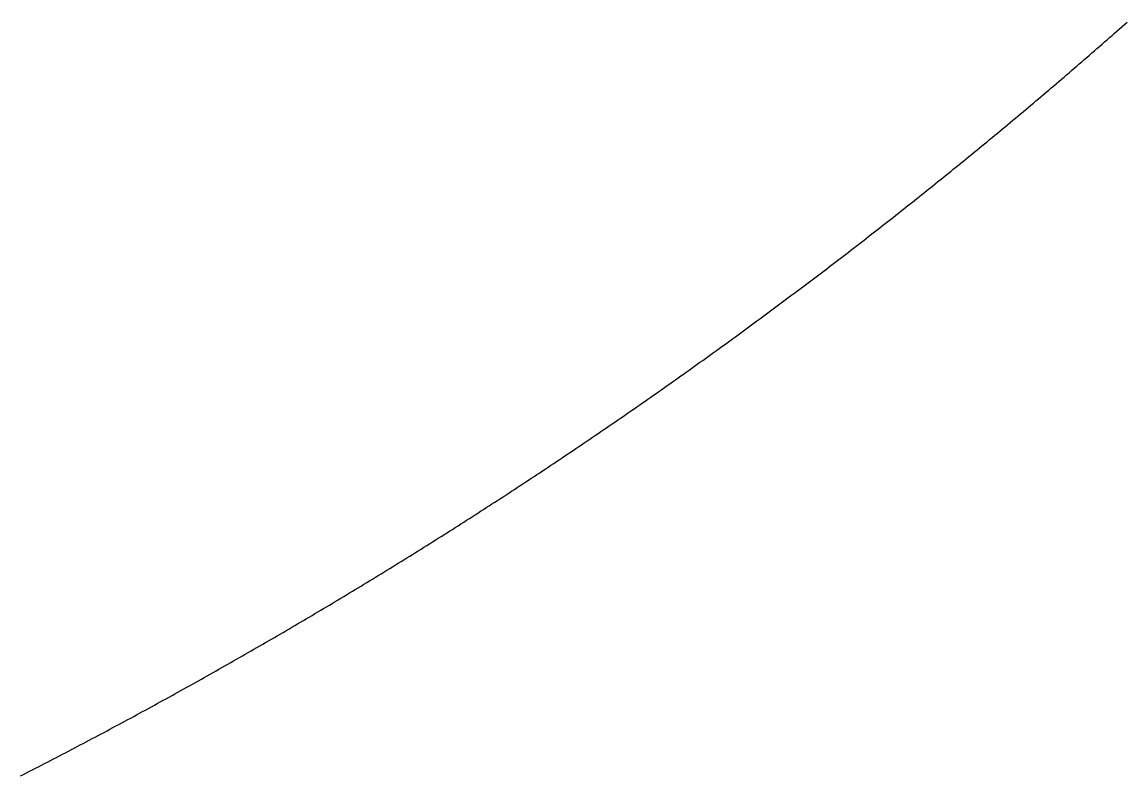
# Model space of a CAD drawing. Header units: metres. Extents: x -47.5 to 50, y -46.2 to 48.8.
# Drawn here: x 20.19 to 29.65, y -41.21 to -34.75 of the extents above; entities that cross this region are included whole.
import ezdxf

# ---------------------------------------------------------------- set-up
doc = ezdxf.new("R2010")
doc.units = ezdxf.units.M

msp = doc.modelspace()

# ---------------------------------------------------------------- linework, layer by layer
for p, q in [((29.5577, -34.8436, -692.8203), (29.5792, -34.8247, -692.8203)), ((29.5792, -34.8247, -692.8203), (29.6008, -34.8057, -692.8203)), ((29.6008, -34.8057, -692.8203), (29.6224, -34.7867, -692.8203)), ((29.6224, -34.7867, -692.8203), (29.6439, -34.7677, -692.8203)), ((29.6439, -34.7677, -692.8203), (29.6654, -34.7487, -692.8203)), ((29.4496, -34.9382, -692.8203), (29.4712, -34.9193, -692.8203)), ((29.4712, -34.9193, -692.8203), (29.4929, -34.9004, -692.8203)), ((29.4929, -34.9004, -692.8203), (29.5145, -34.8815, -692.8203)), ((29.5145, -34.8815, -692.8203), (29.5361, -34.8626, -692.8203)), ((29.5361, -34.8626, -692.8203), (29.5577, -34.8436, -692.8203)), ((29.3412, -35.0324, -692.8203), (29.363, -35.0136, -692.8203)), ((29.363, -35.0136, -692.8203), (29.3846, -34.9948, -692.8203)), ((29.3846, -34.9948, -692.8203), (29.4063, -34.9759, -692.8203)), ((29.4063, -34.9759, -692.8203), (29.428, -34.9571, -692.8203)), ((29.428, -34.9571, -692.8203), (29.4496, -34.9382, -692.8203)), ((29.2326, -35.1264, -692.8203), (29.2543, -35.1076, -692.8203)), ((29.2543, -35.1076, -692.8203), (29.2761, -35.0889, -692.8203)), ((29.2761, -35.0889, -692.8203), (29.2978, -35.0701, -692.8203)), ((29.2978, -35.0701, -692.8203), (29.3195, -35.0513, -692.8203)), ((29.3195, -35.0513, -692.8203), (29.3412, -35.0324, -692.8203)), ((29.1236, -35.2199, -692.8203), (29.1454, -35.2012, -692.8203)), ((29.1454, -35.2012, -692.8203), (29.1672, -35.1826, -692.8203)), ((29.1672, -35.1826, -692.8203), (29.189, -35.1638, -692.8203)), ((29.189, -35.1638, -692.8203), (29.2108, -35.1451, -692.8203)), ((29.2108, -35.1451, -692.8203), (29.2326, -35.1264, -692.8203)), ((29.0143, -35.3132, -692.8203), (29.0362, -35.2946, -692.8203)), ((29.0362, -35.2946, -692.8203), (29.0581, -35.2759, -692.8203)), ((29.0581, -35.2759, -692.8203), (29.0799, -35.2573, -692.8203)), ((29.0799, -35.2573, -692.8203), (29.1018, -35.2386, -692.8203)), ((29.1018, -35.2386, -692.8203), (29.1236, -35.2199, -692.8203)), ((28.8829, -35.4246, -692.8203), (28.9048, -35.4061, -692.8203)), ((28.9048, -35.4061, -692.8203), (28.9267, -35.3875, -692.8203)), ((28.9267, -35.3875, -692.8203), (28.9487, -35.369, -692.8203)), ((28.9487, -35.369, -692.8203), (28.9706, -35.3504, -692.8203)), ((28.9706, -35.3504, -692.8203), (28.9925, -35.3318, -692.8203)), ((28.9925, -35.3318, -692.8203), (29.0143, -35.3132, -692.8203)), ((28.7729, -35.5171, -692.8203), (28.7949, -35.4986, -692.8203)), ((28.7949, -35.4986, -692.8203), (28.8169, -35.4802, -692.8203)), ((28.8169, -35.4802, -692.8203), (28.8389, -35.4617, -692.8203)), ((28.8389, -35.4617, -692.8203), (28.8609, -35.4432, -692.8203)), ((28.8609, -35.4432, -692.8203), (28.8829, -35.4246, -692.8203)), ((28.6627, -35.6093, -692.8203), (28.6848, -35.5909, -692.8203)), ((28.6848, -35.5909, -692.8203), (28.7068, -35.5725, -692.8203)), ((28.7068, -35.5725, -692.8203), (28.7289, -35.554, -692.8203)), ((28.7289, -35.554, -692.8203), (28.7509, -35.5356, -692.8203)), ((28.7509, -35.5356, -692.8203), (28.7729, -35.5171, -692.8203)), ((28.5522, -35.7011, -692.8203), (28.5743, -35.6827, -692.8203)), ((28.5743, -35.6827, -692.8203), (28.5964, -35.6644, -692.8203)), ((28.5964, -35.6644, -692.8203), (28.6185, -35.646, -692.8203)), ((28.6185, -35.646, -692.8203), (28.6406, -35.6277, -692.8203)), ((28.6406, -35.6277, -692.8203), (28.6627, -35.6093, -692.8203)), ((28.4414, -35.7926, -692.8203), (28.4636, -35.7743, -692.8203)), ((28.4636, -35.7743, -692.8203), (28.4858, -35.756, -692.8203)), ((28.4858, -35.756, -692.8203), (28.5079, -35.7377, -692.8203)), ((28.5079, -35.7377, -692.8203), (28.5301, -35.7194, -692.8203)), ((28.5301, -35.7194, -692.8203), (28.5522, -35.7011, -692.8203)), ((28.3303, -35.8837, -692.8203), (28.3525, -35.8655, -692.8203)), ((28.3525, -35.8655, -692.8203), (28.3747, -35.8473, -692.8203)), ((28.3747, -35.8473, -692.8203), (28.397, -35.8291, -692.8203)), ((28.397, -35.8291, -692.8203), (28.4192, -35.8108, -692.8203)), ((28.4192, -35.8108, -692.8203), (28.4414, -35.7926, -692.8203)), ((28.2189, -35.9745, -692.8203), (28.2412, -35.9563, -692.8203)), ((28.2412, -35.9563, -692.8203), (28.2635, -35.9382, -692.8203)), ((28.2635, -35.9382, -692.8203), (28.2858, -35.9201, -692.8203)), ((28.2858, -35.9201, -692.8203), (28.308, -35.9019, -692.8203)), ((28.308, -35.9019, -692.8203), (28.3303, -35.8837, -692.8203)), ((28.0849, -36.083, -692.8203), (28.1072, -36.0649, -692.8203)), ((28.1072, -36.0649, -692.8203), (28.1296, -36.0469, -692.8203)), ((28.1296, -36.0469, -692.8203), (28.152, -36.0288, -692.8203)), ((28.152, -36.0288, -692.8203), (28.1743, -36.0107, -692.8203)), ((28.1743, -36.0107, -692.8203), (28.1966, -35.9926, -692.8203)), ((28.1966, -35.9926, -692.8203), (28.2189, -35.9745, -692.8203)), ((27.9728, -36.173, -692.8203), (27.9953, -36.155, -692.8203)), ((27.9953, -36.155, -692.8203), (28.0177, -36.137, -692.8203)), ((28.0177, -36.137, -692.8203), (28.0401, -36.119, -692.8203)), ((28.0401, -36.119, -692.8203), (28.0625, -36.101, -692.8203)), ((28.0625, -36.101, -692.8203), (28.0849, -36.083, -692.8203)), ((27.8605, -36.2626, -692.8203), (27.883, -36.2447, -692.8203)), ((27.883, -36.2447, -692.8203), (27.9055, -36.2268, -692.8203)), ((27.9055, -36.2268, -692.8203), (27.928, -36.2089, -692.8203)), ((27.928, -36.2089, -692.8203), (27.9504, -36.1909, -692.8203)), ((27.9504, -36.1909, -692.8203), (27.9728, -36.173, -692.8203)), ((27.7253, -36.3698, -692.8203), (27.7479, -36.352, -692.8203)), ((27.7479, -36.352, -692.8203), (27.7704, -36.3341, -692.8203)), ((27.7704, -36.3341, -692.8203), (27.793, -36.3163, -692.8203)), ((27.793, -36.3163, -692.8203), (27.8155, -36.2984, -692.8203)), ((27.8155, -36.2984, -692.8203), (27.838, -36.2805, -692.8203)), ((27.838, -36.2805, -692.8203), (27.8605, -36.2626, -692.8203)), ((27.6124, -36.4587, -692.8203), (27.635, -36.4409, -692.8203)), ((27.635, -36.4409, -692.8203), (27.6576, -36.4232, -692.8203)), ((27.6576, -36.4232, -692.8203), (27.6802, -36.4054, -692.8203)), ((27.6802, -36.4054, -692.8203), (27.7028, -36.3876, -692.8203)), ((27.7028, -36.3876, -692.8203), (27.7253, -36.3698, -692.8203)), ((27.4992, -36.5473, -692.8203), (27.5218, -36.5296, -692.8203)), ((27.5218, -36.5296, -692.8203), (27.5445, -36.5119, -692.8203)), ((27.5445, -36.5119, -692.8203), (27.5671, -36.4942, -692.8203)), ((27.5671, -36.4942, -692.8203), (27.5898, -36.4764, -692.8203)), ((27.5898, -36.4764, -692.8203), (27.6124, -36.4587, -692.8203)), ((27.3629, -36.6531, -692.8203), (27.3857, -36.6354, -692.8203)), ((27.3857, -36.6354, -692.8203), (27.4084, -36.6178, -692.8203)), ((27.4084, -36.6178, -692.8203), (27.4311, -36.6002, -692.8203)), ((27.4311, -36.6002, -692.8203), (27.4538, -36.5826, -692.8203)), ((27.4538, -36.5826, -692.8203), (27.4765, -36.5649, -692.8203)), ((27.4765, -36.5649, -692.8203), (27.4992, -36.5473, -692.8203)), ((27.2491, -36.7408, -692.8203), (27.2718, -36.7233, -692.8203)), ((27.2718, -36.7233, -692.8203), (27.2947, -36.7058, -692.8203)), ((27.2947, -36.7058, -692.8203), (27.3174, -36.6882, -692.8203)), ((27.3174, -36.6882, -692.8203), (27.3402, -36.6706, -692.8203)), ((27.3402, -36.6706, -692.8203), (27.3629, -36.6531, -692.8203)), ((27.1349, -36.8283, -692.8203), (27.1578, -36.8108, -692.8203)), ((27.1578, -36.8108, -692.8203), (27.1807, -36.7933, -692.8203)), ((27.1807, -36.7933, -692.8203), (27.2035, -36.7758, -692.8203)), ((27.2035, -36.7758, -692.8203), (27.2262, -36.7583, -692.8203)), ((27.2262, -36.7583, -692.8203), (27.2491, -36.7408, -692.8203)), ((26.9976, -36.9327, -692.8203), (27.0205, -36.9153, -692.8203)), ((27.0205, -36.9153, -692.8203), (27.0434, -36.8979, -692.8203)), ((27.0434, -36.8979, -692.8203), (27.0663, -36.8805, -692.8203)), ((27.0663, -36.8805, -692.8203), (27.0892, -36.8631, -692.8203)), ((27.0892, -36.8631, -692.8203), (27.1121, -36.8457, -692.8203)), ((27.1121, -36.8457, -692.8203), (27.1349, -36.8283, -692.8203)), ((26.8829, -37.0193, -692.8203), (26.9058, -37.002, -692.8203)), ((26.9058, -37.002, -692.8203), (26.9288, -36.9847, -692.8203)), ((26.9288, -36.9847, -692.8203), (26.9517, -36.9674, -692.8203)), ((26.9517, -36.9674, -692.8203), (26.9747, -36.9501, -692.8203)), ((26.9747, -36.9501, -692.8203), (26.9976, -36.9327, -692.8203)), ((26.7448, -37.1228, -692.8203), (26.7678, -37.1056, -692.8203)), ((26.7678, -37.1056, -692.8203), (26.7908, -37.0884, -692.8203)), ((26.7908, -37.0884, -692.8203), (26.8139, -37.0711, -692.8203)), ((26.8139, -37.0711, -692.8203), (26.8368, -37.0539, -692.8203)), ((26.8368, -37.0539, -692.8203), (26.8599, -37.0366, -692.8203)), ((26.8599, -37.0366, -692.8203), (26.8829, -37.0193, -692.8203)), ((26.6294, -37.2087, -692.8203), (26.6525, -37.1915, -692.8203)), ((26.6525, -37.1915, -692.8203), (26.6756, -37.1744, -692.8203)), ((26.6756, -37.1744, -692.8203), (26.6987, -37.1572, -692.8203)), ((26.6987, -37.1572, -692.8203), (26.7217, -37.14, -692.8203)), ((26.7217, -37.14, -692.8203), (26.7448, -37.1228, -692.8203)), ((26.4906, -37.3113, -692.8203), (26.5138, -37.2942, -692.8203)), ((26.5138, -37.2942, -692.8203), (26.5369, -37.2771, -692.8203)), ((26.5369, -37.2771, -692.8203), (26.5601, -37.26, -692.8203)), ((26.5601, -37.26, -692.8203), (26.5832, -37.2429, -692.8203)), ((26.5832, -37.2429, -692.8203), (26.6063, -37.2258, -692.8203)), ((26.6063, -37.2258, -692.8203), (26.6294, -37.2087, -692.8203)), ((26.3746, -37.3963, -692.8203), (26.3979, -37.3793, -692.8203)), ((26.3979, -37.3793, -692.8203), (26.4211, -37.3623, -692.8203)), ((26.4211, -37.3623, -692.8203), (26.4443, -37.3453, -692.8203)), ((26.4443, -37.3453, -692.8203), (26.4675, -37.3283, -692.8203)), ((26.4675, -37.3283, -692.8203), (26.4906, -37.3113, -692.8203)), ((26.2351, -37.4979, -692.8203), (26.2584, -37.481, -692.8203)), ((26.2584, -37.481, -692.8203), (26.2817, -37.4641, -692.8203)), ((26.2817, -37.4641, -692.8203), (26.3049, -37.4472, -692.8203)), ((26.3049, -37.4472, -692.8203), (26.3282, -37.4303, -692.8203)), ((26.3282, -37.4303, -692.8203), (26.3514, -37.4133, -692.8203)), ((26.3514, -37.4133, -692.8203), (26.3746, -37.3963, -692.8203)), ((26.0952, -37.599, -692.8203), (26.1186, -37.5822, -692.8203)), ((26.1186, -37.5822, -692.8203), (26.1419, -37.5654, -692.8203)), ((26.1419, -37.5654, -692.8203), (26.1652, -37.5485, -692.8203)), ((26.1652, -37.5485, -692.8203), (26.1885, -37.5317, -692.8203)), ((26.1885, -37.5317, -692.8203), (26.2118, -37.5148, -692.8203)), ((26.2118, -37.5148, -692.8203), (26.2351, -37.4979, -692.8203)), ((25.9783, -37.6829, -692.8203), (26.0017, -37.6661, -692.8203)), ((26.0017, -37.6661, -692.8203), (26.0251, -37.6494, -692.8203)), ((26.0251, -37.6494, -692.8203), (26.0485, -37.6326, -692.8203)), ((26.0485, -37.6326, -692.8203), (26.0718, -37.6158, -692.8203)), ((26.0718, -37.6158, -692.8203), (26.0952, -37.599, -692.8203)), ((25.8377, -37.783, -692.8203), (25.8611, -37.7663, -692.8203)), ((25.8611, -37.7663, -692.8203), (25.8846, -37.7497, -692.8203)), ((25.8846, -37.7497, -692.8203), (25.9081, -37.733, -692.8203)), ((25.9081, -37.733, -692.8203), (25.9315, -37.7163, -692.8203)), ((25.9315, -37.7163, -692.8203), (25.9549, -37.6996, -692.8203)), ((25.9549, -37.6996, -692.8203), (25.9783, -37.6829, -692.8203)), ((25.6967, -37.8826, -692.8203), (25.7202, -37.866, -692.8203)), ((25.7202, -37.866, -692.8203), (25.7437, -37.8494, -692.8203)), ((25.7437, -37.8494, -692.8203), (25.7673, -37.8329, -692.8203)), ((25.7673, -37.8329, -692.8203), (25.7908, -37.8162, -692.8203)), ((25.7908, -37.8162, -692.8203), (25.8142, -37.7996, -692.8203)), ((25.8142, -37.7996, -692.8203), (25.8377, -37.783, -692.8203)), ((25.5789, -37.9652, -692.8203), (25.6025, -37.9487, -692.8203)), ((25.6025, -37.9487, -692.8203), (25.626, -37.9322, -692.8203)), ((25.626, -37.9322, -692.8203), (25.6496, -37.9157, -692.8203)), ((25.6496, -37.9157, -692.8203), (25.6731, -37.8991, -692.8203)), ((25.6731, -37.8991, -692.8203), (25.6967, -37.8826, -692.8203)), ((25.4372, -38.0639, -692.8203), (25.4608, -38.0474, -692.8203)), ((25.4608, -38.0474, -692.8203), (25.4844, -38.031, -692.8203)), ((25.4844, -38.031, -692.8203), (25.508, -38.0146, -692.8203)), ((25.508, -38.0146, -692.8203), (25.5317, -37.9982, -692.8203)), ((25.5317, -37.9982, -692.8203), (25.5553, -37.9817, -692.8203)), ((25.5553, -37.9817, -692.8203), (25.5789, -37.9652, -692.8203)), ((25.2951, -38.1619, -692.8203), (25.3188, -38.1456, -692.8203)), ((25.3188, -38.1456, -692.8203), (25.3425, -38.1293, -692.8203)), ((25.3425, -38.1293, -692.8203), (25.3661, -38.113, -692.8203)), ((25.3661, -38.113, -692.8203), (25.3898, -38.0966, -692.8203)), ((25.3898, -38.0966, -692.8203), (25.4135, -38.0802, -692.8203)), ((25.4135, -38.0802, -692.8203), (25.4372, -38.0639, -692.8203)), ((25.1526, -38.2595, -692.8203), (25.1764, -38.2433, -692.8203)), ((25.1764, -38.2433, -692.8203), (25.2001, -38.2271, -692.8203)), ((25.2001, -38.2271, -692.8203), (25.2239, -38.2108, -692.8203)), ((25.2239, -38.2108, -692.8203), (25.2476, -38.1945, -692.8203)), ((25.2476, -38.1945, -692.8203), (25.2714, -38.1782, -692.8203)), ((25.2714, -38.1782, -692.8203), (25.2951, -38.1619, -692.8203)), ((25.0098, -38.3566, -692.8203), (25.0336, -38.3404, -692.8203)), ((25.0336, -38.3404, -692.8203), (25.0574, -38.3243, -692.8203)), ((25.0574, -38.3243, -692.8203), (25.0812, -38.3081, -692.8203)), ((25.0812, -38.3081, -692.8203), (25.105, -38.2919, -692.8203)), ((25.105, -38.2919, -692.8203), (25.1288, -38.2757, -692.8203)), ((25.1288, -38.2757, -692.8203), (25.1526, -38.2595, -692.8203)), ((24.8904, -38.4371, -692.8203), (24.9143, -38.421, -692.8203)), ((24.9143, -38.421, -692.8203), (24.9382, -38.4049, -692.8203)), ((24.9382, -38.4049, -692.8203), (24.962, -38.3888, -692.8203)), ((24.962, -38.3888, -692.8203), (24.9859, -38.3727, -692.8203)), ((24.9859, -38.3727, -692.8203), (25.0098, -38.3566, -692.8203)), ((24.7469, -38.5331, -692.8203), (24.7709, -38.5171, -692.8203)), ((24.7709, -38.5171, -692.8203), (24.7948, -38.5011, -692.8203)), ((24.7948, -38.5011, -692.8203), (24.8187, -38.4851, -692.8203)), ((24.8187, -38.4851, -692.8203), (24.8426, -38.4691, -692.8203)), ((24.8426, -38.4691, -692.8203), (24.8665, -38.4531, -692.8203)), ((24.8665, -38.4531, -692.8203), (24.8904, -38.4371, -692.8203)), ((24.603, -38.6286, -692.8203), (24.627, -38.6128, -692.8203)), ((24.627, -38.6128, -692.8203), (24.651, -38.5969, -692.8203)), ((24.651, -38.5969, -692.8203), (24.675, -38.5809, -692.8203)), ((24.675, -38.5809, -692.8203), (24.699, -38.565, -692.8203)), ((24.699, -38.565, -692.8203), (24.723, -38.5491, -692.8203)), ((24.723, -38.5491, -692.8203), (24.7469, -38.5331, -692.8203)), ((24.4587, -38.7236, -692.8203), (24.4828, -38.7078, -692.8203)), ((24.4828, -38.7078, -692.8203), (24.5068, -38.692, -692.8203)), ((24.5068, -38.692, -692.8203), (24.5309, -38.6762, -692.8203)), ((24.5309, -38.6762, -692.8203), (24.5549, -38.6604, -692.8203)), ((24.5549, -38.6604, -692.8203), (24.579, -38.6445, -692.8203)), ((24.579, -38.6445, -692.8203), (24.603, -38.6286, -692.8203)), ((24.3141, -38.8181, -692.8203), (24.3382, -38.8024, -692.8203)), ((24.3382, -38.8024, -692.8203), (24.3623, -38.7867, -692.8203)), ((24.3623, -38.7867, -692.8203), (24.3865, -38.7709, -692.8203)), ((24.3865, -38.7709, -692.8203), (24.4105, -38.7552, -692.8203)), ((24.4105, -38.7552, -692.8203), (24.4346, -38.7394, -692.8203)), ((24.4346, -38.7394, -692.8203), (24.4587, -38.7236, -692.8203)), ((24.1691, -38.912, -692.8203), (24.1932, -38.8964, -692.8203)), ((24.1932, -38.8964, -692.8203), (24.2175, -38.8808, -692.8203)), ((24.2175, -38.8808, -692.8203), (24.2416, -38.8651, -692.8203)), ((24.2416, -38.8651, -692.8203), (24.2658, -38.8495, -692.8203)), ((24.2658, -38.8495, -692.8203), (24.2899, -38.8338, -692.8203)), ((24.2899, -38.8338, -692.8203), (24.3141, -38.8181, -692.8203)), ((24.0237, -39.0054, -692.8203), (24.048, -38.9899, -692.8203)), ((24.048, -38.9899, -692.8203), (24.0722, -38.9743, -692.8203)), ((24.0722, -38.9743, -692.8203), (24.0964, -38.9588, -692.8203)), ((24.0964, -38.9588, -692.8203), (24.1207, -38.9432, -692.8203)), ((24.1207, -38.9432, -692.8203), (24.1449, -38.9276, -692.8203)), ((24.1449, -38.9276, -692.8203), (24.1691, -38.912, -692.8203)), ((23.8536, -39.1137, -692.8203), (23.878, -39.0982, -692.8203)), ((23.878, -39.0982, -692.8203), (23.9023, -39.0828, -692.8203)), ((23.9023, -39.0828, -692.8203), (23.9266, -39.0673, -692.8203)), ((23.9266, -39.0673, -692.8203), (23.9509, -39.0519, -692.8203)), ((23.9509, -39.0519, -692.8203), (23.9751, -39.0364, -692.8203)), ((23.9751, -39.0364, -692.8203), (23.9994, -39.0209, -692.8203)), ((23.9994, -39.0209, -692.8203), (24.0237, -39.0054, -692.8203)), ((23.7075, -39.2059, -692.8203), (23.7319, -39.1905, -692.8203)), ((23.7319, -39.1905, -692.8203), (23.7563, -39.1752, -692.8203)), ((23.7563, -39.1752, -692.8203), (23.7806, -39.1598, -692.8203)), ((23.7806, -39.1598, -692.8203), (23.805, -39.1444, -692.8203)), ((23.805, -39.1444, -692.8203), (23.8293, -39.129, -692.8203)), ((23.8293, -39.129, -692.8203), (23.8536, -39.1137, -692.8203)), ((23.561, -39.2975, -692.8203), (23.5854, -39.2823, -692.8203)), ((23.5854, -39.2823, -692.8203), (23.6099, -39.267, -692.8203)), ((23.6099, -39.267, -692.8203), (23.6343, -39.2518, -692.8203)), ((23.6343, -39.2518, -692.8203), (23.6587, -39.2365, -692.8203)), ((23.6587, -39.2365, -692.8203), (23.6831, -39.2212, -692.8203)), ((23.6831, -39.2212, -692.8203), (23.7075, -39.2059, -692.8203)), ((23.4141, -39.3886, -692.8203), (23.4386, -39.3735, -692.8203)), ((23.4386, -39.3735, -692.8203), (23.4631, -39.3583, -692.8203)), ((23.4631, -39.3583, -692.8203), (23.4876, -39.3431, -692.8203)), ((23.4876, -39.3431, -692.8203), (23.5121, -39.3279, -692.8203)), ((23.5121, -39.3279, -692.8203), (23.5365, -39.3127, -692.8203)), ((23.5365, -39.3127, -692.8203), (23.561, -39.2975, -692.8203)), ((23.2669, -39.4792, -692.8203), (23.2915, -39.4641, -692.8203)), ((23.2915, -39.4641, -692.8203), (23.316, -39.449, -692.8203)), ((23.316, -39.449, -692.8203), (23.3406, -39.4339, -692.8203)), ((23.3406, -39.4339, -692.8203), (23.3651, -39.4188, -692.8203)), ((23.3651, -39.4188, -692.8203), (23.3896, -39.4037, -692.8203)), ((23.3896, -39.4037, -692.8203), (23.4141, -39.3886, -692.8203)), ((23.0947, -39.5841, -692.8203), (23.1194, -39.5692, -692.8203)), ((23.1194, -39.5692, -692.8203), (23.144, -39.5542, -692.8203)), ((23.144, -39.5542, -692.8203), (23.1686, -39.5392, -692.8203)), ((23.1686, -39.5392, -692.8203), (23.1932, -39.5242, -692.8203)), ((23.1932, -39.5242, -692.8203), (23.2178, -39.5092, -692.8203)), ((23.2178, -39.5092, -692.8203), (23.2424, -39.4942, -692.8203)), ((23.2424, -39.4942, -692.8203), (23.2669, -39.4792, -692.8203)), ((22.9468, -39.6735, -692.8203), (22.9715, -39.6586, -692.8203)), ((22.9715, -39.6586, -692.8203), (22.9961, -39.6437, -692.8203)), ((22.9961, -39.6437, -692.8203), (23.0208, -39.6289, -692.8203)), ((23.0208, -39.6289, -692.8203), (23.0455, -39.614, -692.8203)), ((23.0455, -39.614, -692.8203), (23.0701, -39.599, -692.8203)), ((23.0701, -39.599, -692.8203), (23.0947, -39.5841, -692.8203)), ((22.7985, -39.7623, -692.8203), (22.8232, -39.7475, -692.8203)), ((22.8232, -39.7475, -692.8203), (22.848, -39.7327, -692.8203)), ((22.848, -39.7327, -692.8203), (22.8727, -39.7179, -692.8203)), ((22.8727, -39.7179, -692.8203), (22.8974, -39.7031, -692.8203)), ((22.8974, -39.7031, -692.8203), (22.9221, -39.6883, -692.8203)), ((22.9221, -39.6883, -692.8203), (22.9468, -39.6735, -692.8203)), ((22.625, -39.8652, -692.8203), (22.6498, -39.8505, -692.8203)), ((22.6498, -39.8505, -692.8203), (22.6746, -39.8359, -692.8203)), ((22.6746, -39.8359, -692.8203), (22.6994, -39.8212, -692.8203)), ((22.6994, -39.8212, -692.8203), (22.7242, -39.8065, -692.8203)), ((22.7242, -39.8065, -692.8203), (22.749, -39.7918, -692.8203)), ((22.749, -39.7918, -692.8203), (22.7737, -39.777, -692.8203)), ((22.7737, -39.777, -692.8203), (22.7985, -39.7623, -692.8203)), ((22.4759, -39.9528, -692.8203), (22.5008, -39.9382, -692.8203)), ((22.5008, -39.9382, -692.8203), (22.5257, -39.9237, -692.8203)), ((22.5257, -39.9237, -692.8203), (22.5505, -39.9091, -692.8203)), ((22.5505, -39.9091, -692.8203), (22.5754, -39.8944, -692.8203)), ((22.5754, -39.8944, -692.8203), (22.6002, -39.8798, -692.8203)), ((22.6002, -39.8798, -692.8203), (22.625, -39.8652, -692.8203)), ((22.3016, -40.0543, -692.8203), (22.3265, -40.0399, -692.8203)), ((22.3265, -40.0399, -692.8203), (22.3515, -40.0254, -692.8203)), ((22.3515, -40.0254, -692.8203), (22.3764, -40.0109, -692.8203)), ((22.3764, -40.0109, -692.8203), (22.4013, -39.9964, -692.8203)), ((22.4013, -39.9964, -692.8203), (22.4262, -39.9819, -692.8203)), ((22.4262, -39.9819, -692.8203), (22.451, -39.9674, -692.8203)), ((22.451, -39.9674, -692.8203), (22.4759, -39.9528, -692.8203)), ((22.1518, -40.1407, -692.8203), (22.1768, -40.1264, -692.8203)), ((22.1768, -40.1264, -692.8203), (22.2018, -40.112, -692.8203)), ((22.2018, -40.112, -692.8203), (22.2268, -40.0976, -692.8203)), ((22.2268, -40.0976, -692.8203), (22.2517, -40.0832, -692.8203)), ((22.2517, -40.0832, -692.8203), (22.2767, -40.0687, -692.8203)), ((22.2767, -40.0687, -692.8203), (22.3016, -40.0543, -692.8203)), ((21.9767, -40.2408, -692.8203), (22.0017, -40.2265, -692.8203)), ((22.0017, -40.2265, -692.8203), (22.0268, -40.2123, -692.8203)), ((22.0268, -40.2123, -692.8203), (22.0518, -40.198, -692.8203)), ((22.0518, -40.198, -692.8203), (22.0768, -40.1837, -692.8203)), ((22.0768, -40.1837, -692.8203), (22.1019, -40.1694, -692.8203)), ((22.1019, -40.1694, -692.8203), (22.1268, -40.155, -692.8203)), ((22.1268, -40.155, -692.8203), (22.1518, -40.1407, -692.8203)), ((21.801, -40.3401, -692.8203), (21.8262, -40.326, -692.8203)), ((21.8262, -40.326, -692.8203), (21.8512, -40.3118, -692.8203)), ((21.8512, -40.3118, -692.8203), (21.8763, -40.2976, -692.8203)), ((21.8763, -40.2976, -692.8203), (21.9015, -40.2835, -692.8203)), ((21.9015, -40.2835, -692.8203), (21.9265, -40.2692, -692.8203)), ((21.9265, -40.2692, -692.8203), (21.9516, -40.255, -692.8203)), ((21.9516, -40.255, -692.8203), (21.9767, -40.2408, -692.8203)), ((21.6501, -40.4246, -692.8203), (21.6753, -40.4106, -692.8203)), ((21.6753, -40.4106, -692.8203), (21.7005, -40.3965, -692.8203)), ((21.7005, -40.3965, -692.8203), (21.7256, -40.3825, -692.8203)), ((21.7256, -40.3825, -692.8203), (21.7508, -40.3684, -692.8203)), ((21.7508, -40.3684, -692.8203), (21.7759, -40.3543, -692.8203)), ((21.7759, -40.3543, -692.8203), (21.801, -40.3401, -692.8203)), ((21.4737, -40.5225, -692.8203), (21.4989, -40.5086, -692.8203)), ((21.4989, -40.5086, -692.8203), (21.5242, -40.4947, -692.8203)), ((21.5242, -40.4947, -692.8203), (21.5494, -40.4807, -692.8203)), ((21.5494, -40.4807, -692.8203), (21.5746, -40.4667, -692.8203)), ((21.5746, -40.4667, -692.8203), (21.5998, -40.4527, -692.8203)), ((21.5998, -40.4527, -692.8203), (21.625, -40.4387, -692.8203)), ((21.625, -40.4387, -692.8203), (21.6501, -40.4246, -692.8203)), ((21.2968, -40.6197, -692.8203), (21.3221, -40.6058, -692.8203)), ((21.3221, -40.6058, -692.8203), (21.3474, -40.592, -692.8203)), ((21.3474, -40.592, -692.8203), (21.3727, -40.5781, -692.8203)), ((21.3727, -40.5781, -692.8203), (21.3979, -40.5643, -692.8203)), ((21.3979, -40.5643, -692.8203), (21.4232, -40.5504, -692.8203)), ((21.4232, -40.5504, -692.8203), (21.4484, -40.5365, -692.8203)), ((21.4484, -40.5365, -692.8203), (21.4737, -40.5225, -692.8203)), ((21.1194, -40.716, -692.8203), (21.1448, -40.7023, -692.8203)), ((21.1448, -40.7023, -692.8203), (21.1702, -40.6886, -692.8203)), ((21.1702, -40.6886, -692.8203), (21.1955, -40.6748, -692.8203)), ((21.1955, -40.6748, -692.8203), (21.2208, -40.6611, -692.8203)), ((21.2208, -40.6611, -692.8203), (21.2461, -40.6473, -692.8203)), ((21.2461, -40.6473, -692.8203), (21.2715, -40.6335, -692.8203)), ((21.2715, -40.6335, -692.8203), (21.2968, -40.6197, -692.8203)), ((20.9417, -40.8116, -692.8203), (20.9671, -40.798, -692.8203)), ((20.9671, -40.798, -692.8203), (20.9925, -40.7844, -692.8203)), ((20.9925, -40.7844, -692.8203), (21.0179, -40.7708, -692.8203)), ((21.0179, -40.7708, -692.8203), (21.0433, -40.7571, -692.8203)), ((21.0433, -40.7571, -692.8203), (21.0687, -40.7434, -692.8203)), ((21.0687, -40.7434, -692.8203), (21.0941, -40.7297, -692.8203)), ((21.0941, -40.7297, -692.8203), (21.1194, -40.716, -692.8203)), ((20.7635, -40.9064, -692.8203), (20.7889, -40.893, -692.8203)), ((20.7889, -40.893, -692.8203), (20.8144, -40.8794, -692.8203)), ((20.8144, -40.8794, -692.8203), (20.8399, -40.8659, -692.8203)), ((20.8399, -40.8659, -692.8203), (20.8653, -40.8524, -692.8203)), ((20.8653, -40.8524, -692.8203), (20.8908, -40.8388, -692.8203)), ((20.8908, -40.8388, -692.8203), (20.9163, -40.8252, -692.8203)), ((20.9163, -40.8252, -692.8203), (20.9417, -40.8116, -692.8203)), ((20.5848, -41.0005, -692.8203), (20.6104, -40.9871, -692.8203)), ((20.6104, -40.9871, -692.8203), (20.6359, -40.9737, -692.8203)), ((20.6359, -40.9737, -692.8203), (20.6614, -40.9603, -692.8203)), ((20.6614, -40.9603, -692.8203), (20.6869, -40.9468, -692.8203)), ((20.6869, -40.9468, -692.8203), (20.7125, -40.9334, -692.8203)), ((20.7125, -40.9334, -692.8203), (20.738, -40.9199, -692.8203)), ((20.738, -40.9199, -692.8203), (20.7635, -40.9064, -692.8203)), ((20.4058, -41.0937, -692.8203), (20.4314, -41.0805, -692.8203)), ((20.4314, -41.0805, -692.8203), (20.457, -41.0671, -692.8203)), ((20.457, -41.0671, -692.8203), (20.4826, -41.0538, -692.8203)), ((20.4826, -41.0538, -692.8203), (20.5082, -41.0405, -692.8203)), ((20.5082, -41.0405, -692.8203), (20.5337, -41.0272, -692.8203)), ((20.5337, -41.0272, -692.8203), (20.5593, -41.0138, -692.8203)), ((20.5593, -41.0138, -692.8203), (20.5848, -41.0005, -692.8203)), ((20.2263, -41.1862, -692.8203), (20.2519, -41.173, -692.8203)), ((20.2519, -41.173, -692.8203), (20.2776, -41.1599, -692.8203)), ((20.2776, -41.1599, -692.8203), (20.3033, -41.1467, -692.8203)), ((20.3033, -41.1467, -692.8203), (20.3289, -41.1334, -692.8203)), ((20.3289, -41.1334, -692.8203), (20.3545, -41.1202, -692.8203)), ((20.3545, -41.1202, -692.8203), (20.3802, -41.107, -692.8203)), ((20.3802, -41.107, -692.8203), (20.4058, -41.0937, -692.8203)), ((20.1749, -41.2125, -692.8203), (20.2006, -41.1993, -692.8203)), ((20.2006, -41.1993, -692.8203), (20.2263, -41.1862, -692.8203))]:
    msp.add_line(p, q)

doc.saveas('drawing.dxf')
